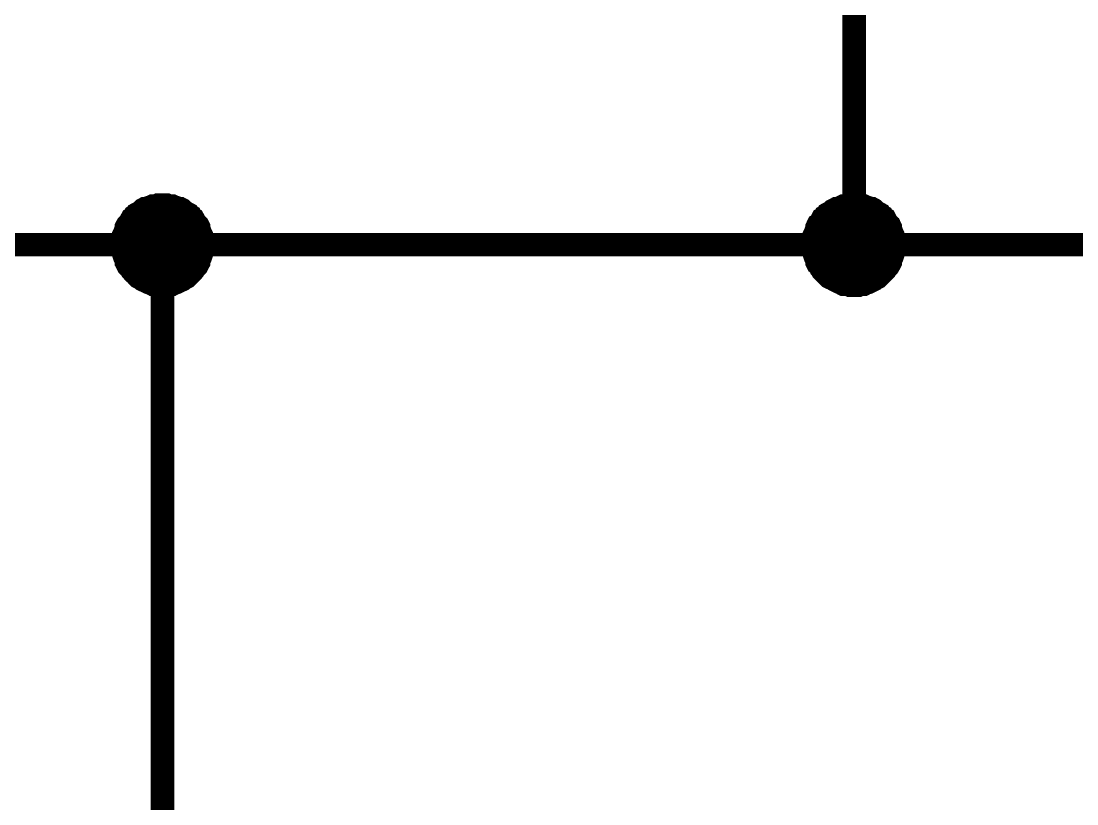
# Model space of a CAD drawing. Header units: millimetres. Extents: x 0 to 800, y 0 to 567.
# Drawn here: x 212.84 to 226.29, y 487.58 to 497.56 of the extents above; entities that cross this region are included whole.
import ezdxf

# ---------------------------------------------------------------- set-up
doc = ezdxf.new("R2010")
doc.units = ezdxf.units.MM
doc.layers.add('Sheet', color=255, linetype='Continuous')

msp = doc.modelspace()

# ---------------------------------------------------------------- linework, layer by layer
at = {"layer": 'Sheet'}
for points, const_width in [([(201.94, 491.731), (201.94, 494.71), (202.075, 494.71), (214.64, 494.71), (223.455, 494.71), (223.455, 499.168)], 0.3), ([(214.137, 494.71), (214.137, 494.733), (214.137, 494.766), (214.148, 494.789), (214.148, 494.811), (214.148, 494.834), (214.159, 494.856), (214.17, 494.89), (214.181, 494.912), (214.181, 494.934), (214.193, 494.957), (214.204, 494.968), (214.226, 494.99), (214.237, 495.013), (214.249, 495.035), (214.271, 495.046), (214.282, 495.069), (214.305, 495.08), (214.316, 495.102), (214.338, 495.114), (214.36, 495.125), (214.383, 495.147), (214.394, 495.158), (214.416, 495.17), (214.439, 495.17), (214.461, 495.181), (214.495, 495.192), (214.517, 495.203), (214.54, 495.203), (214.562, 495.203), (214.584, 495.214), (214.618, 495.214), (214.64, 495.214)], 0.3), ([(214.137, 494.71), (214.137, 494.733), (214.137, 494.766), (214.148, 494.789), (214.148, 494.811), (214.148, 494.834), (214.159, 494.856), (214.17, 494.89), (214.181, 494.912), (214.181, 494.934), (214.193, 494.957), (214.204, 494.968), (214.226, 494.99), (214.237, 495.013), (214.249, 495.035), (214.271, 495.046), (214.282, 495.069), (214.305, 495.08), (214.316, 495.102), (214.338, 495.114), (214.36, 495.125), (214.383, 495.147), (214.394, 495.158), (214.416, 495.17), (214.439, 495.17), (214.461, 495.181), (214.495, 495.192), (214.517, 495.203), (214.54, 495.203), (214.562, 495.203), (214.584, 495.214), (214.618, 495.214), (214.64, 495.214)], 0.3), ([(214.137, 494.71), (214.137, 494.733), (214.137, 494.766), (214.148, 494.789), (214.148, 494.811), (214.148, 494.834), (214.159, 494.856), (214.17, 494.89), (214.181, 494.912), (214.181, 494.934), (214.193, 494.957), (214.204, 494.968), (214.226, 494.99), (214.237, 495.013), (214.249, 495.035), (214.271, 495.046), (214.282, 495.069), (214.305, 495.08), (214.316, 495.102), (214.338, 495.114), (214.36, 495.125), (214.383, 495.147), (214.394, 495.158), (214.416, 495.17), (214.439, 495.17), (214.461, 495.181), (214.495, 495.192), (214.517, 495.203), (214.54, 495.203), (214.562, 495.203), (214.584, 495.214), (214.618, 495.214), (214.64, 495.214)], 0.3), ([(214.137, 494.71), (214.137, 494.733), (214.137, 494.766), (214.148, 494.789), (214.148, 494.811), (214.148, 494.834), (214.159, 494.856), (214.17, 494.89), (214.181, 494.912), (214.181, 494.934), (214.193, 494.957), (214.204, 494.968), (214.226, 494.99), (214.237, 495.013), (214.249, 495.035), (214.271, 495.046), (214.282, 495.069), (214.305, 495.08), (214.316, 495.102), (214.338, 495.114), (214.36, 495.125), (214.383, 495.147), (214.394, 495.158), (214.416, 495.17), (214.439, 495.17), (214.461, 495.181), (214.495, 495.192), (214.517, 495.203), (214.54, 495.203), (214.562, 495.203), (214.584, 495.214), (214.618, 495.214), (214.64, 495.214)], 0.3), ([(214.64, 495.214), (214.64, 495.214)], 0.3), ([(214.64, 495.214), (214.663, 495.214), (214.696, 495.214), (214.719, 495.203), (214.741, 495.203), (214.764, 495.203), (214.786, 495.192), (214.82, 495.181), (214.842, 495.17), (214.864, 495.17), (214.887, 495.158), (214.898, 495.147), (214.92, 495.125), (214.943, 495.114), (214.965, 495.102), (214.976, 495.08), (214.999, 495.069), (215.01, 495.046), (215.032, 495.035), (215.044, 495.013), (215.055, 494.99), (215.077, 494.968), (215.088, 494.957), (215.1, 494.934), (215.1, 494.912), (215.111, 494.89), (215.122, 494.856), (215.133, 494.834), (215.133, 494.811), (215.133, 494.789), (215.144, 494.766), (215.144, 494.733), (215.144, 494.71)], 0.3), ([(214.64, 495.214), (214.64, 495.214)], 0.3), ([(214.64, 495.214), (214.663, 495.214), (214.696, 495.214), (214.719, 495.203), (214.741, 495.203), (214.764, 495.203), (214.786, 495.192), (214.82, 495.181), (214.842, 495.17), (214.864, 495.17), (214.887, 495.158), (214.898, 495.147), (214.92, 495.125), (214.943, 495.114), (214.965, 495.102), (214.976, 495.08), (214.999, 495.069), (215.01, 495.046), (215.032, 495.035), (215.044, 495.013), (215.055, 494.99), (215.077, 494.968), (215.088, 494.957), (215.1, 494.934), (215.1, 494.912), (215.111, 494.89), (215.122, 494.856), (215.133, 494.834), (215.133, 494.811), (215.133, 494.789), (215.144, 494.766), (215.144, 494.733), (215.144, 494.71)], 0.3), ([(214.64, 495.214), (214.64, 495.214)], 0.3), ([(214.64, 495.214), (214.663, 495.214), (214.696, 495.214), (214.719, 495.203), (214.741, 495.203), (214.764, 495.203), (214.786, 495.192), (214.82, 495.181), (214.842, 495.17), (214.864, 495.17), (214.887, 495.158), (214.898, 495.147), (214.92, 495.125), (214.943, 495.114), (214.965, 495.102), (214.976, 495.08), (214.999, 495.069), (215.01, 495.046), (215.032, 495.035), (215.044, 495.013), (215.055, 494.99), (215.077, 494.968), (215.088, 494.957), (215.1, 494.934), (215.1, 494.912), (215.111, 494.89), (215.122, 494.856), (215.133, 494.834), (215.133, 494.811), (215.133, 494.789), (215.144, 494.766), (215.144, 494.733), (215.144, 494.71)], 0.3), ([(214.64, 495.214), (214.64, 495.214)], 0.3), ([(214.64, 495.214), (214.663, 495.214), (214.696, 495.214), (214.719, 495.203), (214.741, 495.203), (214.764, 495.203), (214.786, 495.192), (214.82, 495.181), (214.842, 495.17), (214.864, 495.17), (214.887, 495.158), (214.898, 495.147), (214.92, 495.125), (214.943, 495.114), (214.965, 495.102), (214.976, 495.08), (214.999, 495.069), (215.01, 495.046), (215.032, 495.035), (215.044, 495.013), (215.055, 494.99), (215.077, 494.968), (215.088, 494.957), (215.1, 494.934), (215.1, 494.912), (215.111, 494.89), (215.122, 494.856), (215.133, 494.834), (215.133, 494.811), (215.133, 494.789), (215.144, 494.766), (215.144, 494.733), (215.144, 494.71)], 0.3), ([(222.939, 494.71), (222.939, 494.733), (222.939, 494.766), (222.951, 494.789), (222.951, 494.811), (222.951, 494.834), (222.962, 494.856), (222.973, 494.89), (222.984, 494.912), (222.984, 494.934), (222.995, 494.957), (223.018, 494.968), (223.029, 494.99), (223.04, 495.013), (223.051, 495.035), (223.074, 495.046), (223.085, 495.069), (223.107, 495.08), (223.119, 495.102), (223.141, 495.114), (223.163, 495.125), (223.186, 495.147), (223.208, 495.158), (223.231, 495.17), (223.253, 495.17), (223.275, 495.181), (223.298, 495.192), (223.32, 495.203), (223.354, 495.203), (223.376, 495.203), (223.399, 495.214), (223.432, 495.214), (223.455, 495.214)], 0.3), ([(222.939, 494.71), (222.939, 494.733), (222.939, 494.766), (222.951, 494.789), (222.951, 494.811), (222.951, 494.834), (222.962, 494.856), (222.973, 494.89), (222.984, 494.912), (222.984, 494.934), (222.995, 494.957), (223.018, 494.968), (223.029, 494.99), (223.04, 495.013), (223.051, 495.035), (223.074, 495.046), (223.085, 495.069), (223.107, 495.08), (223.119, 495.102), (223.141, 495.114), (223.163, 495.125), (223.186, 495.147), (223.208, 495.158), (223.231, 495.17), (223.253, 495.17), (223.275, 495.181), (223.298, 495.192), (223.32, 495.203), (223.354, 495.203), (223.376, 495.203), (223.399, 495.214), (223.432, 495.214), (223.455, 495.214)], 0.3), ([(222.939, 494.71), (222.939, 494.733), (222.939, 494.766), (222.951, 494.789), (222.951, 494.811), (222.951, 494.834), (222.962, 494.856), (222.973, 494.89), (222.984, 494.912), (222.984, 494.934), (222.995, 494.957), (223.018, 494.968), (223.029, 494.99), (223.04, 495.013), (223.051, 495.035), (223.074, 495.046), (223.085, 495.069), (223.107, 495.08), (223.119, 495.102), (223.141, 495.114), (223.163, 495.125), (223.186, 495.147), (223.208, 495.158), (223.231, 495.17), (223.253, 495.17), (223.275, 495.181), (223.298, 495.192), (223.32, 495.203), (223.354, 495.203), (223.376, 495.203), (223.399, 495.214), (223.432, 495.214), (223.455, 495.214)], 0.3), ([(222.939, 494.71), (222.939, 494.733), (222.939, 494.766), (222.951, 494.789), (222.951, 494.811), (222.951, 494.834), (222.962, 494.856), (222.973, 494.89), (222.984, 494.912), (222.984, 494.934), (222.995, 494.957), (223.018, 494.968), (223.029, 494.99), (223.04, 495.013), (223.051, 495.035), (223.074, 495.046), (223.085, 495.069), (223.107, 495.08), (223.119, 495.102), (223.141, 495.114), (223.163, 495.125), (223.186, 495.147), (223.208, 495.158), (223.231, 495.17), (223.253, 495.17), (223.275, 495.181), (223.298, 495.192), (223.32, 495.203), (223.354, 495.203), (223.376, 495.203), (223.399, 495.214), (223.432, 495.214), (223.455, 495.214)], 0.3), ([(223.455, 495.214), (223.455, 495.214)], 0.3), ([(223.455, 495.214), (223.477, 495.214), (223.511, 495.214), (223.533, 495.203), (223.555, 495.203), (223.578, 495.203), (223.6, 495.192), (223.634, 495.181), (223.656, 495.17), (223.679, 495.17), (223.701, 495.158), (223.712, 495.147), (223.735, 495.125), (223.757, 495.114), (223.779, 495.102), (223.791, 495.08), (223.813, 495.069), (223.824, 495.046), (223.847, 495.035), (223.858, 495.013), (223.869, 494.99), (223.891, 494.968), (223.903, 494.957), (223.914, 494.934), (223.914, 494.912), (223.925, 494.89), (223.936, 494.856), (223.947, 494.834), (223.947, 494.811), (223.947, 494.789), (223.959, 494.766), (223.959, 494.733), (223.959, 494.71)], 0.3), ([(223.455, 495.214), (223.455, 495.214)], 0.3), ([(223.455, 495.214), (223.477, 495.214), (223.511, 495.214), (223.533, 495.203), (223.555, 495.203), (223.578, 495.203), (223.6, 495.192), (223.634, 495.181), (223.656, 495.17), (223.679, 495.17), (223.701, 495.158), (223.712, 495.147), (223.735, 495.125), (223.757, 495.114), (223.779, 495.102), (223.791, 495.08), (223.813, 495.069), (223.824, 495.046), (223.847, 495.035), (223.858, 495.013), (223.869, 494.99), (223.891, 494.968), (223.903, 494.957), (223.914, 494.934), (223.914, 494.912), (223.925, 494.89), (223.936, 494.856), (223.947, 494.834), (223.947, 494.811), (223.947, 494.789), (223.959, 494.766), (223.959, 494.733), (223.959, 494.71)], 0.3), ([(223.455, 495.214), (223.455, 495.214)], 0.3), ([(223.455, 495.214), (223.477, 495.214), (223.511, 495.214), (223.533, 495.203), (223.555, 495.203), (223.578, 495.203), (223.6, 495.192), (223.634, 495.181), (223.656, 495.17), (223.679, 495.17), (223.701, 495.158), (223.712, 495.147), (223.735, 495.125), (223.757, 495.114), (223.779, 495.102), (223.791, 495.08), (223.813, 495.069), (223.824, 495.046), (223.847, 495.035), (223.858, 495.013), (223.869, 494.99), (223.891, 494.968), (223.903, 494.957), (223.914, 494.934), (223.914, 494.912), (223.925, 494.89), (223.936, 494.856), (223.947, 494.834), (223.947, 494.811), (223.947, 494.789), (223.959, 494.766), (223.959, 494.733), (223.959, 494.71)], 0.3), ([(223.455, 495.214), (223.455, 495.214)], 0.3), ([(223.455, 495.214), (223.477, 495.214), (223.511, 495.214), (223.533, 495.203), (223.555, 495.203), (223.578, 495.203), (223.6, 495.192), (223.634, 495.181), (223.656, 495.17), (223.679, 495.17), (223.701, 495.158), (223.712, 495.147), (223.735, 495.125), (223.757, 495.114), (223.779, 495.102), (223.791, 495.08), (223.813, 495.069), (223.824, 495.046), (223.847, 495.035), (223.858, 495.013), (223.869, 494.99), (223.891, 494.968), (223.903, 494.957), (223.914, 494.934), (223.914, 494.912), (223.925, 494.89), (223.936, 494.856), (223.947, 494.834), (223.947, 494.811), (223.947, 494.789), (223.959, 494.766), (223.959, 494.733), (223.959, 494.71)], 0.3), ([(214.137, 494.71), (214.137, 494.733), (214.137, 494.766), (214.148, 494.789), (214.148, 494.811), (214.148, 494.834), (214.159, 494.856), (214.17, 494.89), (214.181, 494.912), (214.181, 494.934), (214.193, 494.957), (214.204, 494.968), (214.226, 494.99), (214.237, 495.013), (214.249, 495.035), (214.271, 495.046), (214.282, 495.069), (214.305, 495.08), (214.316, 495.102), (214.338, 495.114), (214.36, 495.125), (214.383, 495.147), (214.394, 495.158), (214.416, 495.17), (214.439, 495.17), (214.461, 495.181), (214.495, 495.192), (214.517, 495.203), (214.54, 495.203), (214.562, 495.203), (214.584, 495.214), (214.618, 495.214), (214.64, 495.214)], 0.0991), ([(214.137, 494.71), (214.137, 494.733), (214.137, 494.766), (214.148, 494.789), (214.148, 494.811), (214.148, 494.834), (214.159, 494.856), (214.17, 494.89), (214.181, 494.912), (214.181, 494.934), (214.193, 494.957), (214.204, 494.968), (214.226, 494.99), (214.237, 495.013), (214.249, 495.035), (214.271, 495.046), (214.282, 495.069), (214.305, 495.08), (214.316, 495.102), (214.338, 495.114), (214.36, 495.125), (214.383, 495.147), (214.394, 495.158), (214.416, 495.17), (214.439, 495.17), (214.461, 495.181), (214.495, 495.192), (214.517, 495.203), (214.54, 495.203), (214.562, 495.203), (214.584, 495.214), (214.618, 495.214), (214.64, 495.214)], 0.0991), ([(214.137, 494.71), (214.137, 494.733), (214.137, 494.766), (214.148, 494.789), (214.148, 494.811), (214.148, 494.834), (214.159, 494.856), (214.17, 494.89), (214.181, 494.912), (214.181, 494.934), (214.193, 494.957), (214.204, 494.968), (214.226, 494.99), (214.237, 495.013), (214.249, 495.035), (214.271, 495.046), (214.282, 495.069), (214.305, 495.08), (214.316, 495.102), (214.338, 495.114), (214.36, 495.125), (214.383, 495.147), (214.394, 495.158), (214.416, 495.17), (214.439, 495.17), (214.461, 495.181), (214.495, 495.192), (214.517, 495.203), (214.54, 495.203), (214.562, 495.203), (214.584, 495.214), (214.618, 495.214), (214.64, 495.214)], 0.0991), ([(214.137, 494.71), (214.137, 494.733), (214.137, 494.766), (214.148, 494.789), (214.148, 494.811), (214.148, 494.834), (214.159, 494.856), (214.17, 494.89), (214.181, 494.912), (214.181, 494.934), (214.193, 494.957), (214.204, 494.968), (214.226, 494.99), (214.237, 495.013), (214.249, 495.035), (214.271, 495.046), (214.282, 495.069), (214.305, 495.08), (214.316, 495.102), (214.338, 495.114), (214.36, 495.125), (214.383, 495.147), (214.394, 495.158), (214.416, 495.17), (214.439, 495.17), (214.461, 495.181), (214.495, 495.192), (214.517, 495.203), (214.54, 495.203), (214.562, 495.203), (214.584, 495.214), (214.618, 495.214), (214.64, 495.214)], 0.0991), ([(214.64, 495.214), (214.64, 495.214)], 0.0991), ([(214.64, 495.214), (214.663, 495.214), (214.696, 495.214), (214.719, 495.203), (214.741, 495.203), (214.764, 495.203), (214.786, 495.192), (214.82, 495.181), (214.842, 495.17), (214.864, 495.17), (214.887, 495.158), (214.898, 495.147), (214.92, 495.125), (214.943, 495.114), (214.965, 495.102), (214.976, 495.08), (214.999, 495.069), (215.01, 495.046), (215.032, 495.035), (215.044, 495.013), (215.055, 494.99), (215.077, 494.968), (215.088, 494.957), (215.1, 494.934), (215.1, 494.912), (215.111, 494.89), (215.122, 494.856), (215.133, 494.834), (215.133, 494.811), (215.133, 494.789), (215.144, 494.766), (215.144, 494.733), (215.144, 494.71)], 0.0991), ([(214.64, 495.214), (214.64, 495.214)], 0.0991), ([(214.64, 495.214), (214.663, 495.214), (214.696, 495.214), (214.719, 495.203), (214.741, 495.203), (214.764, 495.203), (214.786, 495.192), (214.82, 495.181), (214.842, 495.17), (214.864, 495.17), (214.887, 495.158), (214.898, 495.147), (214.92, 495.125), (214.943, 495.114), (214.965, 495.102), (214.976, 495.08), (214.999, 495.069), (215.01, 495.046), (215.032, 495.035), (215.044, 495.013), (215.055, 494.99), (215.077, 494.968), (215.088, 494.957), (215.1, 494.934), (215.1, 494.912), (215.111, 494.89), (215.122, 494.856), (215.133, 494.834), (215.133, 494.811), (215.133, 494.789), (215.144, 494.766), (215.144, 494.733), (215.144, 494.71)], 0.0991), ([(214.64, 495.214), (214.64, 495.214)], 0.0991), ([(214.64, 495.214), (214.663, 495.214), (214.696, 495.214), (214.719, 495.203), (214.741, 495.203), (214.764, 495.203), (214.786, 495.192), (214.82, 495.181), (214.842, 495.17), (214.864, 495.17), (214.887, 495.158), (214.898, 495.147), (214.92, 495.125), (214.943, 495.114), (214.965, 495.102), (214.976, 495.08), (214.999, 495.069), (215.01, 495.046), (215.032, 495.035), (215.044, 495.013), (215.055, 494.99), (215.077, 494.968), (215.088, 494.957), (215.1, 494.934), (215.1, 494.912), (215.111, 494.89), (215.122, 494.856), (215.133, 494.834), (215.133, 494.811), (215.133, 494.789), (215.144, 494.766), (215.144, 494.733), (215.144, 494.71)], 0.0991), ([(214.64, 495.214), (214.64, 495.214)], 0.0991), ([(214.64, 495.214), (214.663, 495.214), (214.696, 495.214), (214.719, 495.203), (214.741, 495.203), (214.764, 495.203), (214.786, 495.192), (214.82, 495.181), (214.842, 495.17), (214.864, 495.17), (214.887, 495.158), (214.898, 495.147), (214.92, 495.125), (214.943, 495.114), (214.965, 495.102), (214.976, 495.08), (214.999, 495.069), (215.01, 495.046), (215.032, 495.035), (215.044, 495.013), (215.055, 494.99), (215.077, 494.968), (215.088, 494.957), (215.1, 494.934), (215.1, 494.912), (215.111, 494.89), (215.122, 494.856), (215.133, 494.834), (215.133, 494.811), (215.133, 494.789), (215.144, 494.766), (215.144, 494.733), (215.144, 494.71)], 0.0991), ([(222.939, 494.71), (222.939, 494.733), (222.939, 494.766), (222.951, 494.789), (222.951, 494.811), (222.951, 494.834), (222.962, 494.856), (222.973, 494.89), (222.984, 494.912), (222.984, 494.934), (222.995, 494.957), (223.018, 494.968), (223.029, 494.99), (223.04, 495.013), (223.051, 495.035), (223.074, 495.046), (223.085, 495.069), (223.107, 495.08), (223.119, 495.102), (223.141, 495.114), (223.163, 495.125), (223.186, 495.147), (223.208, 495.158), (223.231, 495.17), (223.253, 495.17), (223.275, 495.181), (223.298, 495.192), (223.32, 495.203), (223.354, 495.203), (223.376, 495.203), (223.399, 495.214), (223.432, 495.214), (223.455, 495.214)], 0.0991), ([(222.939, 494.71), (222.939, 494.733), (222.939, 494.766), (222.951, 494.789), (222.951, 494.811), (222.951, 494.834), (222.962, 494.856), (222.973, 494.89), (222.984, 494.912), (222.984, 494.934), (222.995, 494.957), (223.018, 494.968), (223.029, 494.99), (223.04, 495.013), (223.051, 495.035), (223.074, 495.046), (223.085, 495.069), (223.107, 495.08), (223.119, 495.102), (223.141, 495.114), (223.163, 495.125), (223.186, 495.147), (223.208, 495.158), (223.231, 495.17), (223.253, 495.17), (223.275, 495.181), (223.298, 495.192), (223.32, 495.203), (223.354, 495.203), (223.376, 495.203), (223.399, 495.214), (223.432, 495.214), (223.455, 495.214)], 0.0991), ([(222.939, 494.71), (222.939, 494.733), (222.939, 494.766), (222.951, 494.789), (222.951, 494.811), (222.951, 494.834), (222.962, 494.856), (222.973, 494.89), (222.984, 494.912), (222.984, 494.934), (222.995, 494.957), (223.018, 494.968), (223.029, 494.99), (223.04, 495.013), (223.051, 495.035), (223.074, 495.046), (223.085, 495.069), (223.107, 495.08), (223.119, 495.102), (223.141, 495.114), (223.163, 495.125), (223.186, 495.147), (223.208, 495.158), (223.231, 495.17), (223.253, 495.17), (223.275, 495.181), (223.298, 495.192), (223.32, 495.203), (223.354, 495.203), (223.376, 495.203), (223.399, 495.214), (223.432, 495.214), (223.455, 495.214)], 0.0991), ([(222.939, 494.71), (222.939, 494.733), (222.939, 494.766), (222.951, 494.789), (222.951, 494.811), (222.951, 494.834), (222.962, 494.856), (222.973, 494.89), (222.984, 494.912), (222.984, 494.934), (222.995, 494.957), (223.018, 494.968), (223.029, 494.99), (223.04, 495.013), (223.051, 495.035), (223.074, 495.046), (223.085, 495.069), (223.107, 495.08), (223.119, 495.102), (223.141, 495.114), (223.163, 495.125), (223.186, 495.147), (223.208, 495.158), (223.231, 495.17), (223.253, 495.17), (223.275, 495.181), (223.298, 495.192), (223.32, 495.203), (223.354, 495.203), (223.376, 495.203), (223.399, 495.214), (223.432, 495.214), (223.455, 495.214)], 0.0991), ([(223.455, 495.214), (223.455, 495.214)], 0.0991), ([(223.455, 495.214), (223.477, 495.214), (223.511, 495.214), (223.533, 495.203), (223.555, 495.203), (223.578, 495.203), (223.6, 495.192), (223.634, 495.181), (223.656, 495.17), (223.679, 495.17), (223.701, 495.158), (223.712, 495.147), (223.735, 495.125), (223.757, 495.114), (223.779, 495.102), (223.791, 495.08), (223.813, 495.069), (223.824, 495.046), (223.847, 495.035), (223.858, 495.013), (223.869, 494.99), (223.891, 494.968), (223.903, 494.957), (223.914, 494.934), (223.914, 494.912), (223.925, 494.89), (223.936, 494.856), (223.947, 494.834), (223.947, 494.811), (223.947, 494.789), (223.959, 494.766), (223.959, 494.733), (223.959, 494.71)], 0.0991), ([(223.455, 495.214), (223.455, 495.214)], 0.0991), ([(223.455, 495.214), (223.477, 495.214), (223.511, 495.214), (223.533, 495.203), (223.555, 495.203), (223.578, 495.203), (223.6, 495.192), (223.634, 495.181), (223.656, 495.17), (223.679, 495.17), (223.701, 495.158), (223.712, 495.147), (223.735, 495.125), (223.757, 495.114), (223.779, 495.102), (223.791, 495.08), (223.813, 495.069), (223.824, 495.046), (223.847, 495.035), (223.858, 495.013), (223.869, 494.99), (223.891, 494.968), (223.903, 494.957), (223.914, 494.934), (223.914, 494.912), (223.925, 494.89), (223.936, 494.856), (223.947, 494.834), (223.947, 494.811), (223.947, 494.789), (223.959, 494.766), (223.959, 494.733), (223.959, 494.71)], 0.0991), ([(223.455, 495.214), (223.455, 495.214)], 0.0991), ([(223.455, 495.214), (223.477, 495.214), (223.511, 495.214), (223.533, 495.203), (223.555, 495.203), (223.578, 495.203), (223.6, 495.192), (223.634, 495.181), (223.656, 495.17), (223.679, 495.17), (223.701, 495.158), (223.712, 495.147), (223.735, 495.125), (223.757, 495.114), (223.779, 495.102), (223.791, 495.08), (223.813, 495.069), (223.824, 495.046), (223.847, 495.035), (223.858, 495.013), (223.869, 494.99), (223.891, 494.968), (223.903, 494.957), (223.914, 494.934), (223.914, 494.912), (223.925, 494.89), (223.936, 494.856), (223.947, 494.834), (223.947, 494.811), (223.947, 494.789), (223.959, 494.766), (223.959, 494.733), (223.959, 494.71)], 0.0991), ([(223.455, 495.214), (223.455, 495.214)], 0.0991), ([(223.455, 495.214), (223.477, 495.214), (223.511, 495.214), (223.533, 495.203), (223.555, 495.203), (223.578, 495.203), (223.6, 495.192), (223.634, 495.181), (223.656, 495.17), (223.679, 495.17), (223.701, 495.158), (223.712, 495.147), (223.735, 495.125), (223.757, 495.114), (223.779, 495.102), (223.791, 495.08), (223.813, 495.069), (223.824, 495.046), (223.847, 495.035), (223.858, 495.013), (223.869, 494.99), (223.891, 494.968), (223.903, 494.957), (223.914, 494.934), (223.914, 494.912), (223.925, 494.89), (223.936, 494.856), (223.947, 494.834), (223.947, 494.811), (223.947, 494.789), (223.959, 494.766), (223.959, 494.733), (223.959, 494.71)], 0.0991), ([(214.64, 494.195), (214.618, 494.195), (214.584, 494.195), (214.562, 494.206), (214.54, 494.206), (214.517, 494.206), (214.495, 494.218), (214.461, 494.229), (214.439, 494.24), (214.416, 494.251), (214.394, 494.262), (214.383, 494.274), (214.36, 494.285), (214.338, 494.296), (214.316, 494.318), (214.305, 494.33), (214.282, 494.352), (214.271, 494.363), (214.249, 494.386), (214.237, 494.408), (214.226, 494.419), (214.204, 494.442), (214.193, 494.464), (214.181, 494.486), (214.181, 494.509), (214.17, 494.531), (214.159, 494.554), (214.148, 494.587), (214.148, 494.61), (214.148, 494.632), (214.137, 494.654), (214.137, 494.688), (214.137, 494.71)], 0.3), ([(214.137, 494.71), (214.137, 494.71)], 0.3), ([(214.64, 494.195), (214.618, 494.195), (214.584, 494.195), (214.562, 494.206), (214.54, 494.206), (214.517, 494.206), (214.495, 494.218), (214.461, 494.229), (214.439, 494.24), (214.416, 494.251), (214.394, 494.262), (214.383, 494.274), (214.36, 494.285), (214.338, 494.296), (214.316, 494.318), (214.305, 494.33), (214.282, 494.352), (214.271, 494.363), (214.249, 494.386), (214.237, 494.408), (214.226, 494.419), (214.204, 494.442), (214.193, 494.464), (214.181, 494.486), (214.181, 494.509), (214.17, 494.531), (214.159, 494.554), (214.148, 494.587), (214.148, 494.61), (214.148, 494.632), (214.137, 494.654), (214.137, 494.688), (214.137, 494.71)], 0.3), ([(214.137, 494.71), (214.137, 494.71)], 0.3), ([(214.64, 494.195), (214.618, 494.195), (214.584, 494.195), (214.562, 494.206), (214.54, 494.206), (214.517, 494.206), (214.495, 494.218), (214.461, 494.229), (214.439, 494.24), (214.416, 494.251), (214.394, 494.262), (214.383, 494.274), (214.36, 494.285), (214.338, 494.296), (214.316, 494.318), (214.305, 494.33), (214.282, 494.352), (214.271, 494.363), (214.249, 494.386), (214.237, 494.408), (214.226, 494.419), (214.204, 494.442), (214.193, 494.464), (214.181, 494.486), (214.181, 494.509), (214.17, 494.531), (214.159, 494.554), (214.148, 494.587), (214.148, 494.61), (214.148, 494.632), (214.137, 494.654), (214.137, 494.688), (214.137, 494.71)], 0.3), ([(214.137, 494.71), (214.137, 494.71)], 0.3), ([(214.64, 494.195), (214.618, 494.195), (214.584, 494.195), (214.562, 494.206), (214.54, 494.206), (214.517, 494.206), (214.495, 494.218), (214.461, 494.229), (214.439, 494.24), (214.416, 494.251), (214.394, 494.262), (214.383, 494.274), (214.36, 494.285), (214.338, 494.296), (214.316, 494.318), (214.305, 494.33), (214.282, 494.352), (214.271, 494.363), (214.249, 494.386), (214.237, 494.408), (214.226, 494.419), (214.204, 494.442), (214.193, 494.464), (214.181, 494.486), (214.181, 494.509), (214.17, 494.531), (214.159, 494.554), (214.148, 494.587), (214.148, 494.61), (214.148, 494.632), (214.137, 494.654), (214.137, 494.688), (214.137, 494.71)], 0.3), ([(214.137, 494.71), (214.137, 494.71)], 0.3), ([(215.144, 494.71), (215.144, 494.688), (215.144, 494.654), (215.133, 494.632), (215.133, 494.61), (215.133, 494.587), (215.122, 494.554), (215.111, 494.531), (215.1, 494.509), (215.1, 494.486), (215.088, 494.464), (215.077, 494.442), (215.055, 494.419), (215.044, 494.408), (215.032, 494.386), (215.01, 494.363), (214.999, 494.352), (214.976, 494.33), (214.965, 494.318), (214.943, 494.296), (214.92, 494.285), (214.898, 494.274), (214.887, 494.262), (214.864, 494.251), (214.842, 494.24), (214.82, 494.229), (214.786, 494.218), (214.764, 494.206), (214.741, 494.206), (214.719, 494.206), (214.696, 494.195), (214.663, 494.195), (214.64, 494.195)], 0.3), ([(220.475, 426.876), (220.475, 426.965), (214.64, 426.965), (214.64, 443.473), (214.64, 494.71)], 0.3), ([(215.144, 494.71), (215.144, 494.688), (215.144, 494.654), (215.133, 494.632), (215.133, 494.61), (215.133, 494.587), (215.122, 494.554), (215.111, 494.531), (215.1, 494.509), (215.1, 494.486), (215.088, 494.464), (215.077, 494.442), (215.055, 494.419), (215.044, 494.408), (215.032, 494.386), (215.01, 494.363), (214.999, 494.352), (214.976, 494.33), (214.965, 494.318), (214.943, 494.296), (214.92, 494.285), (214.898, 494.274), (214.887, 494.262), (214.864, 494.251), (214.842, 494.24), (214.82, 494.229), (214.786, 494.218), (214.764, 494.206), (214.741, 494.206), (214.719, 494.206), (214.696, 494.195), (214.663, 494.195), (214.64, 494.195)], 0.3), ([(215.144, 494.71), (215.144, 494.688), (215.144, 494.654), (215.133, 494.632), (215.133, 494.61), (215.133, 494.587), (215.122, 494.554), (215.111, 494.531), (215.1, 494.509), (215.1, 494.486), (215.088, 494.464), (215.077, 494.442), (215.055, 494.419), (215.044, 494.408), (215.032, 494.386), (215.01, 494.363), (214.999, 494.352), (214.976, 494.33), (214.965, 494.318), (214.943, 494.296), (214.92, 494.285), (214.898, 494.274), (214.887, 494.262), (214.864, 494.251), (214.842, 494.24), (214.82, 494.229), (214.786, 494.218), (214.764, 494.206), (214.741, 494.206), (214.719, 494.206), (214.696, 494.195), (214.663, 494.195), (214.64, 494.195)], 0.3), ([(215.144, 494.71), (215.144, 494.688), (215.144, 494.654), (215.133, 494.632), (215.133, 494.61), (215.133, 494.587), (215.122, 494.554), (215.111, 494.531), (215.1, 494.509), (215.1, 494.486), (215.088, 494.464), (215.077, 494.442), (215.055, 494.419), (215.044, 494.408), (215.032, 494.386), (215.01, 494.363), (214.999, 494.352), (214.976, 494.33), (214.965, 494.318), (214.943, 494.296), (214.92, 494.285), (214.898, 494.274), (214.887, 494.262), (214.864, 494.251), (214.842, 494.24), (214.82, 494.229), (214.786, 494.218), (214.764, 494.206), (214.741, 494.206), (214.719, 494.206), (214.696, 494.195), (214.663, 494.195), (214.64, 494.195)], 0.3), ([(215.144, 494.71), (215.144, 494.71), (215.144, 494.71), (215.144, 494.71), (215.144, 494.71), (215.144, 494.71), (215.144, 494.71), (215.144, 494.71), (215.144, 494.71), (215.144, 494.71), (215.144, 494.71), (215.144, 494.71), (215.144, 494.71), (215.144, 494.71), (215.144, 494.71), (215.144, 494.71), (215.144, 494.71), (215.144, 494.71), (215.144, 494.71), (215.144, 494.71), (215.144, 494.71), (215.144, 494.71), (215.144, 494.71), (215.144, 494.71), (215.144, 494.71), (215.144, 494.71), (215.144, 494.71), (215.144, 494.71), (215.144, 494.71), (215.144, 494.71), (215.144, 494.71), (215.144, 494.71), (215.144, 494.71)], 0.3), ([(215.144, 494.71), (215.144, 494.71)], 0.3), ([(215.144, 494.71), (215.144, 494.71), (215.144, 494.71), (215.144, 494.71), (215.144, 494.71), (215.144, 494.71), (215.144, 494.71), (215.144, 494.71), (215.144, 494.71), (215.144, 494.71), (215.144, 494.71), (215.144, 494.71), (215.144, 494.71), (215.144, 494.71), (215.144, 494.71), (215.144, 494.71), (215.144, 494.71), (215.144, 494.71), (215.144, 494.71), (215.144, 494.71), (215.144, 494.71), (215.144, 494.71), (215.144, 494.71), (215.144, 494.71), (215.144, 494.71), (215.144, 494.71), (215.144, 494.71), (215.144, 494.71), (215.144, 494.71), (215.144, 494.71), (215.144, 494.71), (215.144, 494.71), (215.144, 494.71)], 0.3), ([(215.144, 494.71), (215.144, 494.71)], 0.3), ([(215.144, 494.71), (215.144, 494.71), (215.144, 494.71), (215.144, 494.71), (215.144, 494.71), (215.144, 494.71), (215.144, 494.71), (215.144, 494.71), (215.144, 494.71), (215.144, 494.71), (215.144, 494.71), (215.144, 494.71), (215.144, 494.71), (215.144, 494.71), (215.144, 494.71), (215.144, 494.71), (215.144, 494.71), (215.144, 494.71), (215.144, 494.71), (215.144, 494.71), (215.144, 494.71), (215.144, 494.71), (215.144, 494.71), (215.144, 494.71), (215.144, 494.71), (215.144, 494.71), (215.144, 494.71), (215.144, 494.71), (215.144, 494.71), (215.144, 494.71), (215.144, 494.71), (215.144, 494.71), (215.144, 494.71)], 0.3), ([(215.144, 494.71), (215.144, 494.71)], 0.3), ([(215.144, 494.71), (215.144, 494.71), (215.144, 494.71), (215.144, 494.71), (215.144, 494.71), (215.144, 494.71), (215.144, 494.71), (215.144, 494.71), (215.144, 494.71), (215.144, 494.71), (215.144, 494.71), (215.144, 494.71), (215.144, 494.71), (215.144, 494.71), (215.144, 494.71), (215.144, 494.71), (215.144, 494.71), (215.144, 494.71), (215.144, 494.71), (215.144, 494.71), (215.144, 494.71), (215.144, 494.71), (215.144, 494.71), (215.144, 494.71), (215.144, 494.71), (215.144, 494.71), (215.144, 494.71), (215.144, 494.71), (215.144, 494.71), (215.144, 494.71), (215.144, 494.71), (215.144, 494.71), (215.144, 494.71)], 0.3), ([(215.144, 494.71), (215.144, 494.71)], 0.3), ([(223.455, 494.195), (223.432, 494.195), (223.399, 494.195), (223.376, 494.206), (223.354, 494.206), (223.32, 494.206), (223.298, 494.218), (223.275, 494.229), (223.253, 494.24), (223.231, 494.251), (223.208, 494.262), (223.186, 494.274), (223.163, 494.285), (223.141, 494.296), (223.119, 494.318), (223.107, 494.33), (223.085, 494.352), (223.074, 494.363), (223.051, 494.386), (223.04, 494.408), (223.029, 494.419), (223.018, 494.442), (222.995, 494.464), (222.984, 494.486), (222.984, 494.509), (222.973, 494.531), (222.962, 494.554), (222.951, 494.587), (222.951, 494.61), (222.951, 494.632), (222.939, 494.654), (222.939, 494.688), (222.939, 494.71)], 0.3), ([(222.939, 494.71), (222.939, 494.71)], 0.3), ([(223.455, 494.195), (223.432, 494.195), (223.399, 494.195), (223.376, 494.206), (223.354, 494.206), (223.32, 494.206), (223.298, 494.218), (223.275, 494.229), (223.253, 494.24), (223.231, 494.251), (223.208, 494.262), (223.186, 494.274), (223.163, 494.285), (223.141, 494.296), (223.119, 494.318), (223.107, 494.33), (223.085, 494.352), (223.074, 494.363), (223.051, 494.386), (223.04, 494.408), (223.029, 494.419), (223.018, 494.442), (222.995, 494.464), (222.984, 494.486), (222.984, 494.509), (222.973, 494.531), (222.962, 494.554), (222.951, 494.587), (222.951, 494.61), (222.951, 494.632), (222.939, 494.654), (222.939, 494.688), (222.939, 494.71)], 0.3), ([(222.939, 494.71), (222.939, 494.71)], 0.3), ([(223.455, 494.195), (223.432, 494.195), (223.399, 494.195), (223.376, 494.206), (223.354, 494.206), (223.32, 494.206), (223.298, 494.218), (223.275, 494.229), (223.253, 494.24), (223.231, 494.251), (223.208, 494.262), (223.186, 494.274), (223.163, 494.285), (223.141, 494.296), (223.119, 494.318), (223.107, 494.33), (223.085, 494.352), (223.074, 494.363), (223.051, 494.386), (223.04, 494.408), (223.029, 494.419), (223.018, 494.442), (222.995, 494.464), (222.984, 494.486), (222.984, 494.509), (222.973, 494.531), (222.962, 494.554), (222.951, 494.587), (222.951, 494.61), (222.951, 494.632), (222.939, 494.654), (222.939, 494.688), (222.939, 494.71)], 0.3), ([(222.939, 494.71), (222.939, 494.71)], 0.3), ([(223.455, 494.195), (223.432, 494.195), (223.399, 494.195), (223.376, 494.206), (223.354, 494.206), (223.32, 494.206), (223.298, 494.218), (223.275, 494.229), (223.253, 494.24), (223.231, 494.251), (223.208, 494.262), (223.186, 494.274), (223.163, 494.285), (223.141, 494.296), (223.119, 494.318), (223.107, 494.33), (223.085, 494.352), (223.074, 494.363), (223.051, 494.386), (223.04, 494.408), (223.029, 494.419), (223.018, 494.442), (222.995, 494.464), (222.984, 494.486), (222.984, 494.509), (222.973, 494.531), (222.962, 494.554), (222.951, 494.587), (222.951, 494.61), (222.951, 494.632), (222.939, 494.654), (222.939, 494.688), (222.939, 494.71)], 0.3), ([(222.939, 494.71), (222.939, 494.71)], 0.3), ([(223.455, 494.71), (234.542, 494.71), (234.542, 494.621), (257.154, 494.621)], 0.3), ([(223.959, 494.71), (223.959, 494.688), (223.959, 494.654), (223.947, 494.632), (223.947, 494.61), (223.947, 494.587), (223.936, 494.554), (223.925, 494.531), (223.914, 494.509), (223.914, 494.486), (223.903, 494.464), (223.891, 494.442), (223.869, 494.419), (223.858, 494.408), (223.847, 494.386), (223.824, 494.363), (223.813, 494.352), (223.791, 494.33), (223.779, 494.318), (223.757, 494.296), (223.735, 494.285), (223.712, 494.274), (223.701, 494.262), (223.679, 494.251), (223.656, 494.24), (223.634, 494.229), (223.6, 494.218), (223.578, 494.206), (223.555, 494.206), (223.533, 494.206), (223.511, 494.195), (223.477, 494.195), (223.455, 494.195)], 0.3), ([(223.959, 494.71), (223.959, 494.688), (223.959, 494.654), (223.947, 494.632), (223.947, 494.61), (223.947, 494.587), (223.936, 494.554), (223.925, 494.531), (223.914, 494.509), (223.914, 494.486), (223.903, 494.464), (223.891, 494.442), (223.869, 494.419), (223.858, 494.408), (223.847, 494.386), (223.824, 494.363), (223.813, 494.352), (223.791, 494.33), (223.779, 494.318), (223.757, 494.296), (223.735, 494.285), (223.712, 494.274), (223.701, 494.262), (223.679, 494.251), (223.656, 494.24), (223.634, 494.229), (223.6, 494.218), (223.578, 494.206), (223.555, 494.206), (223.533, 494.206), (223.511, 494.195), (223.477, 494.195), (223.455, 494.195)], 0.3), ([(223.959, 494.71), (223.959, 494.688), (223.959, 494.654), (223.947, 494.632), (223.947, 494.61), (223.947, 494.587), (223.936, 494.554), (223.925, 494.531), (223.914, 494.509), (223.914, 494.486), (223.903, 494.464), (223.891, 494.442), (223.869, 494.419), (223.858, 494.408), (223.847, 494.386), (223.824, 494.363), (223.813, 494.352), (223.791, 494.33), (223.779, 494.318), (223.757, 494.296), (223.735, 494.285), (223.712, 494.274), (223.701, 494.262), (223.679, 494.251), (223.656, 494.24), (223.634, 494.229), (223.6, 494.218), (223.578, 494.206), (223.555, 494.206), (223.533, 494.206), (223.511, 494.195), (223.477, 494.195), (223.455, 494.195)], 0.3), ([(223.959, 494.71), (223.959, 494.688), (223.959, 494.654), (223.947, 494.632), (223.947, 494.61), (223.947, 494.587), (223.936, 494.554), (223.925, 494.531), (223.914, 494.509), (223.914, 494.486), (223.903, 494.464), (223.891, 494.442), (223.869, 494.419), (223.858, 494.408), (223.847, 494.386), (223.824, 494.363), (223.813, 494.352), (223.791, 494.33), (223.779, 494.318), (223.757, 494.296), (223.735, 494.285), (223.712, 494.274), (223.701, 494.262), (223.679, 494.251), (223.656, 494.24), (223.634, 494.229), (223.6, 494.218), (223.578, 494.206), (223.555, 494.206), (223.533, 494.206), (223.511, 494.195), (223.477, 494.195), (223.455, 494.195)], 0.3), ([(223.959, 494.71), (223.959, 494.71), (223.959, 494.71), (223.959, 494.71), (223.959, 494.71), (223.959, 494.71), (223.959, 494.71), (223.959, 494.71), (223.959, 494.71), (223.959, 494.71), (223.959, 494.71), (223.959, 494.71), (223.959, 494.71), (223.959, 494.71), (223.959, 494.71), (223.959, 494.71), (223.959, 494.71), (223.959, 494.71), (223.959, 494.71), (223.959, 494.71), (223.959, 494.71), (223.959, 494.71), (223.959, 494.71), (223.959, 494.71), (223.959, 494.71), (223.959, 494.71), (223.959, 494.71), (223.959, 494.71), (223.959, 494.71), (223.959, 494.71), (223.959, 494.71), (223.959, 494.71), (223.959, 494.71)], 0.3), ([(223.959, 494.71), (223.959, 494.71)], 0.3), ([(223.959, 494.71), (223.959, 494.71), (223.959, 494.71), (223.959, 494.71), (223.959, 494.71), (223.959, 494.71), (223.959, 494.71), (223.959, 494.71), (223.959, 494.71), (223.959, 494.71), (223.959, 494.71), (223.959, 494.71), (223.959, 494.71), (223.959, 494.71), (223.959, 494.71), (223.959, 494.71), (223.959, 494.71), (223.959, 494.71), (223.959, 494.71), (223.959, 494.71), (223.959, 494.71), (223.959, 494.71), (223.959, 494.71), (223.959, 494.71), (223.959, 494.71), (223.959, 494.71), (223.959, 494.71), (223.959, 494.71), (223.959, 494.71), (223.959, 494.71), (223.959, 494.71), (223.959, 494.71), (223.959, 494.71)], 0.3), ([(223.959, 494.71), (223.959, 494.71)], 0.3), ([(223.959, 494.71), (223.959, 494.71), (223.959, 494.71), (223.959, 494.71), (223.959, 494.71), (223.959, 494.71), (223.959, 494.71), (223.959, 494.71), (223.959, 494.71), (223.959, 494.71), (223.959, 494.71), (223.959, 494.71), (223.959, 494.71), (223.959, 494.71), (223.959, 494.71), (223.959, 494.71), (223.959, 494.71), (223.959, 494.71), (223.959, 494.71), (223.959, 494.71), (223.959, 494.71), (223.959, 494.71), (223.959, 494.71), (223.959, 494.71), (223.959, 494.71), (223.959, 494.71), (223.959, 494.71), (223.959, 494.71), (223.959, 494.71), (223.959, 494.71), (223.959, 494.71), (223.959, 494.71), (223.959, 494.71)], 0.3), ([(223.959, 494.71), (223.959, 494.71)], 0.3), ([(223.959, 494.71), (223.959, 494.71), (223.959, 494.71), (223.959, 494.71), (223.959, 494.71), (223.959, 494.71), (223.959, 494.71), (223.959, 494.71), (223.959, 494.71), (223.959, 494.71), (223.959, 494.71), (223.959, 494.71), (223.959, 494.71), (223.959, 494.71), (223.959, 494.71), (223.959, 494.71), (223.959, 494.71), (223.959, 494.71), (223.959, 494.71), (223.959, 494.71), (223.959, 494.71), (223.959, 494.71), (223.959, 494.71), (223.959, 494.71), (223.959, 494.71), (223.959, 494.71), (223.959, 494.71), (223.959, 494.71), (223.959, 494.71), (223.959, 494.71), (223.959, 494.71), (223.959, 494.71), (223.959, 494.71)], 0.3), ([(223.959, 494.71), (223.959, 494.71)], 0.3), ([(214.64, 494.195), (214.618, 494.195), (214.584, 494.195), (214.562, 494.206), (214.54, 494.206), (214.517, 494.206), (214.495, 494.218), (214.461, 494.229), (214.439, 494.24), (214.416, 494.251), (214.394, 494.262), (214.383, 494.274), (214.36, 494.285), (214.338, 494.296), (214.316, 494.318), (214.305, 494.33), (214.282, 494.352), (214.271, 494.363), (214.249, 494.386), (214.237, 494.408), (214.226, 494.419), (214.204, 494.442), (214.193, 494.464), (214.181, 494.486), (214.181, 494.509), (214.17, 494.531), (214.159, 494.554), (214.148, 494.587), (214.148, 494.61), (214.148, 494.632), (214.137, 494.654), (214.137, 494.688), (214.137, 494.71)], 0.0991), ([(214.137, 494.71), (214.137, 494.71)], 0.0991), ([(214.64, 494.195), (214.618, 494.195), (214.584, 494.195), (214.562, 494.206), (214.54, 494.206), (214.517, 494.206), (214.495, 494.218), (214.461, 494.229), (214.439, 494.24), (214.416, 494.251), (214.394, 494.262), (214.383, 494.274), (214.36, 494.285), (214.338, 494.296), (214.316, 494.318), (214.305, 494.33), (214.282, 494.352), (214.271, 494.363), (214.249, 494.386), (214.237, 494.408), (214.226, 494.419), (214.204, 494.442), (214.193, 494.464), (214.181, 494.486), (214.181, 494.509), (214.17, 494.531), (214.159, 494.554), (214.148, 494.587), (214.148, 494.61), (214.148, 494.632), (214.137, 494.654), (214.137, 494.688), (214.137, 494.71)], 0.0991), ([(214.137, 494.71), (214.137, 494.71)], 0.0991), ([(214.64, 494.195), (214.618, 494.195), (214.584, 494.195), (214.562, 494.206), (214.54, 494.206), (214.517, 494.206), (214.495, 494.218), (214.461, 494.229), (214.439, 494.24), (214.416, 494.251), (214.394, 494.262), (214.383, 494.274), (214.36, 494.285), (214.338, 494.296), (214.316, 494.318), (214.305, 494.33), (214.282, 494.352), (214.271, 494.363), (214.249, 494.386), (214.237, 494.408), (214.226, 494.419), (214.204, 494.442), (214.193, 494.464), (214.181, 494.486), (214.181, 494.509), (214.17, 494.531), (214.159, 494.554), (214.148, 494.587), (214.148, 494.61), (214.148, 494.632), (214.137, 494.654), (214.137, 494.688), (214.137, 494.71)], 0.0991), ([(214.137, 494.71), (214.137, 494.71)], 0.0991), ([(214.64, 494.195), (214.618, 494.195), (214.584, 494.195), (214.562, 494.206), (214.54, 494.206), (214.517, 494.206), (214.495, 494.218), (214.461, 494.229), (214.439, 494.24), (214.416, 494.251), (214.394, 494.262), (214.383, 494.274), (214.36, 494.285), (214.338, 494.296), (214.316, 494.318), (214.305, 494.33), (214.282, 494.352), (214.271, 494.363), (214.249, 494.386), (214.237, 494.408), (214.226, 494.419), (214.204, 494.442), (214.193, 494.464), (214.181, 494.486), (214.181, 494.509), (214.17, 494.531), (214.159, 494.554), (214.148, 494.587), (214.148, 494.61), (214.148, 494.632), (214.137, 494.654), (214.137, 494.688), (214.137, 494.71)], 0.0991), ([(214.137, 494.71), (214.137, 494.71)], 0.0991), ([(215.144, 494.71), (215.144, 494.688), (215.144, 494.654), (215.133, 494.632), (215.133, 494.61), (215.133, 494.587), (215.122, 494.554), (215.111, 494.531), (215.1, 494.509), (215.1, 494.486), (215.088, 494.464), (215.077, 494.442), (215.055, 494.419), (215.044, 494.408), (215.032, 494.386), (215.01, 494.363), (214.999, 494.352), (214.976, 494.33), (214.965, 494.318), (214.943, 494.296), (214.92, 494.285), (214.898, 494.274), (214.887, 494.262), (214.864, 494.251), (214.842, 494.24), (214.82, 494.229), (214.786, 494.218), (214.764, 494.206), (214.741, 494.206), (214.719, 494.206), (214.696, 494.195), (214.663, 494.195), (214.64, 494.195)], 0.0991), ([(215.144, 494.71), (215.144, 494.688), (215.144, 494.654), (215.133, 494.632), (215.133, 494.61), (215.133, 494.587), (215.122, 494.554), (215.111, 494.531), (215.1, 494.509), (215.1, 494.486), (215.088, 494.464), (215.077, 494.442), (215.055, 494.419), (215.044, 494.408), (215.032, 494.386), (215.01, 494.363), (214.999, 494.352), (214.976, 494.33), (214.965, 494.318), (214.943, 494.296), (214.92, 494.285), (214.898, 494.274), (214.887, 494.262), (214.864, 494.251), (214.842, 494.24), (214.82, 494.229), (214.786, 494.218), (214.764, 494.206), (214.741, 494.206), (214.719, 494.206), (214.696, 494.195), (214.663, 494.195), (214.64, 494.195)], 0.0991), ([(215.144, 494.71), (215.144, 494.688), (215.144, 494.654), (215.133, 494.632), (215.133, 494.61), (215.133, 494.587), (215.122, 494.554), (215.111, 494.531), (215.1, 494.509), (215.1, 494.486), (215.088, 494.464), (215.077, 494.442), (215.055, 494.419), (215.044, 494.408), (215.032, 494.386), (215.01, 494.363), (214.999, 494.352), (214.976, 494.33), (214.965, 494.318), (214.943, 494.296), (214.92, 494.285), (214.898, 494.274), (214.887, 494.262), (214.864, 494.251), (214.842, 494.24), (214.82, 494.229), (214.786, 494.218), (214.764, 494.206), (214.741, 494.206), (214.719, 494.206), (214.696, 494.195), (214.663, 494.195), (214.64, 494.195)], 0.0991), ([(215.144, 494.71), (215.144, 494.688), (215.144, 494.654), (215.133, 494.632), (215.133, 494.61), (215.133, 494.587), (215.122, 494.554), (215.111, 494.531), (215.1, 494.509), (215.1, 494.486), (215.088, 494.464), (215.077, 494.442), (215.055, 494.419), (215.044, 494.408), (215.032, 494.386), (215.01, 494.363), (214.999, 494.352), (214.976, 494.33), (214.965, 494.318), (214.943, 494.296), (214.92, 494.285), (214.898, 494.274), (214.887, 494.262), (214.864, 494.251), (214.842, 494.24), (214.82, 494.229), (214.786, 494.218), (214.764, 494.206), (214.741, 494.206), (214.719, 494.206), (214.696, 494.195), (214.663, 494.195), (214.64, 494.195)], 0.0991), ([(215.144, 494.71), (215.144, 494.71), (215.144, 494.71), (215.144, 494.71), (215.144, 494.71), (215.144, 494.71), (215.144, 494.71), (215.144, 494.71), (215.144, 494.71), (215.144, 494.71), (215.144, 494.71), (215.144, 494.71), (215.144, 494.71), (215.144, 494.71), (215.144, 494.71), (215.144, 494.71), (215.144, 494.71), (215.144, 494.71), (215.144, 494.71), (215.144, 494.71), (215.144, 494.71), (215.144, 494.71), (215.144, 494.71), (215.144, 494.71), (215.144, 494.71), (215.144, 494.71), (215.144, 494.71), (215.144, 494.71), (215.144, 494.71), (215.144, 494.71), (215.144, 494.71), (215.144, 494.71), (215.144, 494.71)], 0.0991), ([(215.144, 494.71), (215.144, 494.71)], 0.0991), ([(215.144, 494.71), (215.144, 494.71), (215.144, 494.71), (215.144, 494.71), (215.144, 494.71), (215.144, 494.71), (215.144, 494.71), (215.144, 494.71), (215.144, 494.71), (215.144, 494.71), (215.144, 494.71), (215.144, 494.71), (215.144, 494.71), (215.144, 494.71), (215.144, 494.71), (215.144, 494.71), (215.144, 494.71), (215.144, 494.71), (215.144, 494.71), (215.144, 494.71), (215.144, 494.71), (215.144, 494.71), (215.144, 494.71), (215.144, 494.71), (215.144, 494.71), (215.144, 494.71), (215.144, 494.71), (215.144, 494.71), (215.144, 494.71), (215.144, 494.71), (215.144, 494.71), (215.144, 494.71), (215.144, 494.71)], 0.0991), ([(215.144, 494.71), (215.144, 494.71)], 0.0991), ([(215.144, 494.71), (215.144, 494.71), (215.144, 494.71), (215.144, 494.71), (215.144, 494.71), (215.144, 494.71), (215.144, 494.71), (215.144, 494.71), (215.144, 494.71), (215.144, 494.71), (215.144, 494.71), (215.144, 494.71), (215.144, 494.71), (215.144, 494.71), (215.144, 494.71), (215.144, 494.71), (215.144, 494.71), (215.144, 494.71), (215.144, 494.71), (215.144, 494.71), (215.144, 494.71), (215.144, 494.71), (215.144, 494.71), (215.144, 494.71), (215.144, 494.71), (215.144, 494.71), (215.144, 494.71), (215.144, 494.71), (215.144, 494.71), (215.144, 494.71), (215.144, 494.71), (215.144, 494.71), (215.144, 494.71)], 0.0991), ([(215.144, 494.71), (215.144, 494.71)], 0.0991), ([(215.144, 494.71), (215.144, 494.71), (215.144, 494.71), (215.144, 494.71), (215.144, 494.71), (215.144, 494.71), (215.144, 494.71), (215.144, 494.71), (215.144, 494.71), (215.144, 494.71), (215.144, 494.71), (215.144, 494.71), (215.144, 494.71), (215.144, 494.71), (215.144, 494.71), (215.144, 494.71), (215.144, 494.71), (215.144, 494.71), (215.144, 494.71), (215.144, 494.71), (215.144, 494.71), (215.144, 494.71), (215.144, 494.71), (215.144, 494.71), (215.144, 494.71), (215.144, 494.71), (215.144, 494.71), (215.144, 494.71), (215.144, 494.71), (215.144, 494.71), (215.144, 494.71), (215.144, 494.71), (215.144, 494.71)], 0.0991), ([(215.144, 494.71), (215.144, 494.71)], 0.0991), ([(223.455, 494.195), (223.432, 494.195), (223.399, 494.195), (223.376, 494.206), (223.354, 494.206), (223.32, 494.206), (223.298, 494.218), (223.275, 494.229), (223.253, 494.24), (223.231, 494.251), (223.208, 494.262), (223.186, 494.274), (223.163, 494.285), (223.141, 494.296), (223.119, 494.318), (223.107, 494.33), (223.085, 494.352), (223.074, 494.363), (223.051, 494.386), (223.04, 494.408), (223.029, 494.419), (223.018, 494.442), (222.995, 494.464), (222.984, 494.486), (222.984, 494.509), (222.973, 494.531), (222.962, 494.554), (222.951, 494.587), (222.951, 494.61), (222.951, 494.632), (222.939, 494.654), (222.939, 494.688), (222.939, 494.71)], 0.0991), ([(222.939, 494.71), (222.939, 494.71)], 0.0991), ([(223.455, 494.195), (223.432, 494.195), (223.399, 494.195), (223.376, 494.206), (223.354, 494.206), (223.32, 494.206), (223.298, 494.218), (223.275, 494.229), (223.253, 494.24), (223.231, 494.251), (223.208, 494.262), (223.186, 494.274), (223.163, 494.285), (223.141, 494.296), (223.119, 494.318), (223.107, 494.33), (223.085, 494.352), (223.074, 494.363), (223.051, 494.386), (223.04, 494.408), (223.029, 494.419), (223.018, 494.442), (222.995, 494.464), (222.984, 494.486), (222.984, 494.509), (222.973, 494.531), (222.962, 494.554), (222.951, 494.587), (222.951, 494.61), (222.951, 494.632), (222.939, 494.654), (222.939, 494.688), (222.939, 494.71)], 0.0991), ([(222.939, 494.71), (222.939, 494.71)], 0.0991), ([(223.455, 494.195), (223.432, 494.195), (223.399, 494.195), (223.376, 494.206), (223.354, 494.206), (223.32, 494.206), (223.298, 494.218), (223.275, 494.229), (223.253, 494.24), (223.231, 494.251), (223.208, 494.262), (223.186, 494.274), (223.163, 494.285), (223.141, 494.296), (223.119, 494.318), (223.107, 494.33), (223.085, 494.352), (223.074, 494.363), (223.051, 494.386), (223.04, 494.408), (223.029, 494.419), (223.018, 494.442), (222.995, 494.464), (222.984, 494.486), (222.984, 494.509), (222.973, 494.531), (222.962, 494.554), (222.951, 494.587), (222.951, 494.61), (222.951, 494.632), (222.939, 494.654), (222.939, 494.688), (222.939, 494.71)], 0.0991), ([(222.939, 494.71), (222.939, 494.71)], 0.0991), ([(223.455, 494.195), (223.432, 494.195), (223.399, 494.195), (223.376, 494.206), (223.354, 494.206), (223.32, 494.206), (223.298, 494.218), (223.275, 494.229), (223.253, 494.24), (223.231, 494.251), (223.208, 494.262), (223.186, 494.274), (223.163, 494.285), (223.141, 494.296), (223.119, 494.318), (223.107, 494.33), (223.085, 494.352), (223.074, 494.363), (223.051, 494.386), (223.04, 494.408), (223.029, 494.419), (223.018, 494.442), (222.995, 494.464), (222.984, 494.486), (222.984, 494.509), (222.973, 494.531), (222.962, 494.554), (222.951, 494.587), (222.951, 494.61), (222.951, 494.632), (222.939, 494.654), (222.939, 494.688), (222.939, 494.71)], 0.0991), ([(222.939, 494.71), (222.939, 494.71)], 0.0991), ([(223.959, 494.71), (223.959, 494.688), (223.959, 494.654), (223.947, 494.632), (223.947, 494.61), (223.947, 494.587), (223.936, 494.554), (223.925, 494.531), (223.914, 494.509), (223.914, 494.486), (223.903, 494.464), (223.891, 494.442), (223.869, 494.419), (223.858, 494.408), (223.847, 494.386), (223.824, 494.363), (223.813, 494.352), (223.791, 494.33), (223.779, 494.318), (223.757, 494.296), (223.735, 494.285), (223.712, 494.274), (223.701, 494.262), (223.679, 494.251), (223.656, 494.24), (223.634, 494.229), (223.6, 494.218), (223.578, 494.206), (223.555, 494.206), (223.533, 494.206), (223.511, 494.195), (223.477, 494.195), (223.455, 494.195)], 0.0991), ([(223.959, 494.71), (223.959, 494.688), (223.959, 494.654), (223.947, 494.632), (223.947, 494.61), (223.947, 494.587), (223.936, 494.554), (223.925, 494.531), (223.914, 494.509), (223.914, 494.486), (223.903, 494.464), (223.891, 494.442), (223.869, 494.419), (223.858, 494.408), (223.847, 494.386), (223.824, 494.363), (223.813, 494.352), (223.791, 494.33), (223.779, 494.318), (223.757, 494.296), (223.735, 494.285), (223.712, 494.274), (223.701, 494.262), (223.679, 494.251), (223.656, 494.24), (223.634, 494.229), (223.6, 494.218), (223.578, 494.206), (223.555, 494.206), (223.533, 494.206), (223.511, 494.195), (223.477, 494.195), (223.455, 494.195)], 0.0991), ([(223.959, 494.71), (223.959, 494.688), (223.959, 494.654), (223.947, 494.632), (223.947, 494.61), (223.947, 494.587), (223.936, 494.554), (223.925, 494.531), (223.914, 494.509), (223.914, 494.486), (223.903, 494.464), (223.891, 494.442), (223.869, 494.419), (223.858, 494.408), (223.847, 494.386), (223.824, 494.363), (223.813, 494.352), (223.791, 494.33), (223.779, 494.318), (223.757, 494.296), (223.735, 494.285), (223.712, 494.274), (223.701, 494.262), (223.679, 494.251), (223.656, 494.24), (223.634, 494.229), (223.6, 494.218), (223.578, 494.206), (223.555, 494.206), (223.533, 494.206), (223.511, 494.195), (223.477, 494.195), (223.455, 494.195)], 0.0991), ([(223.959, 494.71), (223.959, 494.688), (223.959, 494.654), (223.947, 494.632), (223.947, 494.61), (223.947, 494.587), (223.936, 494.554), (223.925, 494.531), (223.914, 494.509), (223.914, 494.486), (223.903, 494.464), (223.891, 494.442), (223.869, 494.419), (223.858, 494.408), (223.847, 494.386), (223.824, 494.363), (223.813, 494.352), (223.791, 494.33), (223.779, 494.318), (223.757, 494.296), (223.735, 494.285), (223.712, 494.274), (223.701, 494.262), (223.679, 494.251), (223.656, 494.24), (223.634, 494.229), (223.6, 494.218), (223.578, 494.206), (223.555, 494.206), (223.533, 494.206), (223.511, 494.195), (223.477, 494.195), (223.455, 494.195)], 0.0991), ([(223.959, 494.71), (223.959, 494.71), (223.959, 494.71), (223.959, 494.71), (223.959, 494.71), (223.959, 494.71), (223.959, 494.71), (223.959, 494.71), (223.959, 494.71), (223.959, 494.71), (223.959, 494.71), (223.959, 494.71), (223.959, 494.71), (223.959, 494.71), (223.959, 494.71), (223.959, 494.71), (223.959, 494.71), (223.959, 494.71), (223.959, 494.71), (223.959, 494.71), (223.959, 494.71), (223.959, 494.71), (223.959, 494.71), (223.959, 494.71), (223.959, 494.71), (223.959, 494.71), (223.959, 494.71), (223.959, 494.71), (223.959, 494.71), (223.959, 494.71), (223.959, 494.71), (223.959, 494.71), (223.959, 494.71)], 0.0991), ([(223.959, 494.71), (223.959, 494.71)], 0.0991), ([(223.959, 494.71), (223.959, 494.71), (223.959, 494.71), (223.959, 494.71), (223.959, 494.71), (223.959, 494.71), (223.959, 494.71), (223.959, 494.71), (223.959, 494.71), (223.959, 494.71), (223.959, 494.71), (223.959, 494.71), (223.959, 494.71), (223.959, 494.71), (223.959, 494.71), (223.959, 494.71), (223.959, 494.71), (223.959, 494.71), (223.959, 494.71), (223.959, 494.71), (223.959, 494.71), (223.959, 494.71), (223.959, 494.71), (223.959, 494.71), (223.959, 494.71), (223.959, 494.71), (223.959, 494.71), (223.959, 494.71), (223.959, 494.71), (223.959, 494.71), (223.959, 494.71), (223.959, 494.71), (223.959, 494.71)], 0.0991), ([(223.959, 494.71), (223.959, 494.71)], 0.0991), ([(223.959, 494.71), (223.959, 494.71), (223.959, 494.71), (223.959, 494.71), (223.959, 494.71), (223.959, 494.71), (223.959, 494.71), (223.959, 494.71), (223.959, 494.71), (223.959, 494.71), (223.959, 494.71), (223.959, 494.71), (223.959, 494.71), (223.959, 494.71), (223.959, 494.71), (223.959, 494.71), (223.959, 494.71), (223.959, 494.71), (223.959, 494.71), (223.959, 494.71), (223.959, 494.71), (223.959, 494.71), (223.959, 494.71), (223.959, 494.71), (223.959, 494.71), (223.959, 494.71), (223.959, 494.71), (223.959, 494.71), (223.959, 494.71), (223.959, 494.71), (223.959, 494.71), (223.959, 494.71), (223.959, 494.71)], 0.0991), ([(223.959, 494.71), (223.959, 494.71)], 0.0991), ([(223.959, 494.71), (223.959, 494.71), (223.959, 494.71), (223.959, 494.71), (223.959, 494.71), (223.959, 494.71), (223.959, 494.71), (223.959, 494.71), (223.959, 494.71), (223.959, 494.71), (223.959, 494.71), (223.959, 494.71), (223.959, 494.71), (223.959, 494.71), (223.959, 494.71), (223.959, 494.71), (223.959, 494.71), (223.959, 494.71), (223.959, 494.71), (223.959, 494.71), (223.959, 494.71), (223.959, 494.71), (223.959, 494.71), (223.959, 494.71), (223.959, 494.71), (223.959, 494.71), (223.959, 494.71), (223.959, 494.71), (223.959, 494.71), (223.959, 494.71), (223.959, 494.71), (223.959, 494.71), (223.959, 494.71)], 0.0991), ([(223.959, 494.71), (223.959, 494.71)], 0.0991)]:
    msp.add_lwpolyline(points, dxfattribs=dict(at, const_width=const_width))
at = {"layer": 'Sheet', "const_width": 0.508}
for points in [[(214.382, 494.716, 1), (214.89, 494.716, 1)], [(223.19, 494.716, 1), (223.698, 494.716, 1)]]:
    msp.add_lwpolyline(points, format="xyb", close=True, dxfattribs=at)

doc.saveas('drawing.dxf')
